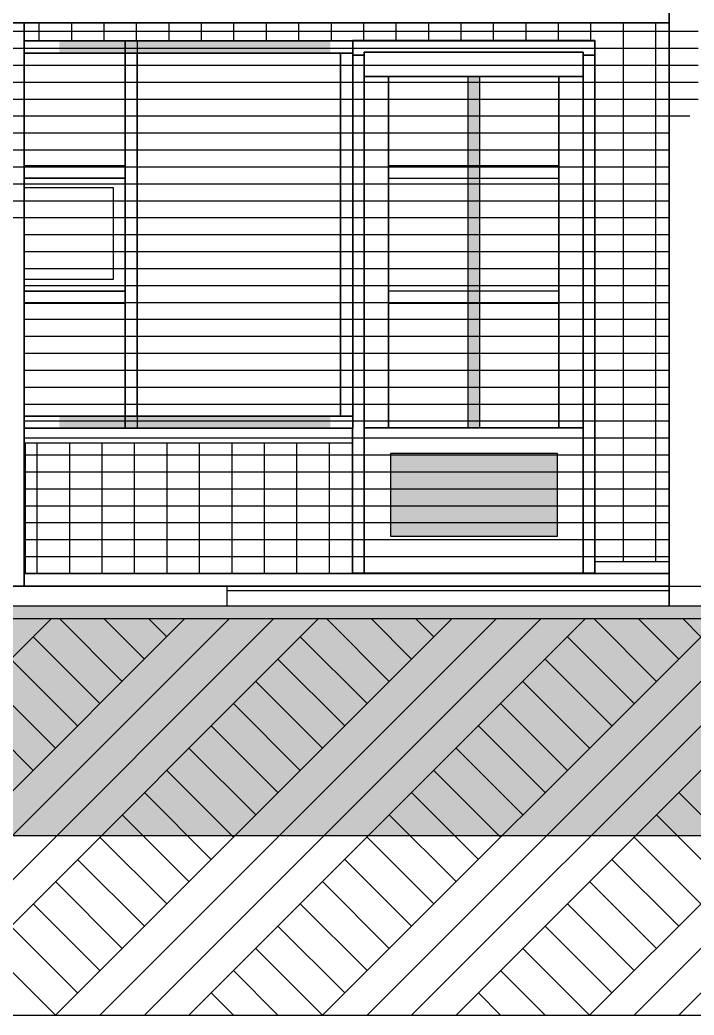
# Model space of a CAD drawing. Header units: millimetres. Extents: x -242231 to 419123, y -2399 to 525285.
# Drawn here: x -219516 to -216732, y 80180 to 84292 of the extents above; entities that cross this region are included whole.
import ezdxf

# ---------------------------------------------------------------- set-up
doc = ezdxf.new("R2010")
doc.units = ezdxf.units.MM
for name, color, linetype in [('2D lines', 7, 'Continuous'), ('Marker - Section', 7, 'Continuous'), ('Slabs', 7, 'Continuous'), ('Walls', 7, 'Continuous')]:
    doc.layers.add(name, color=color, linetype=linetype)

msp = doc.modelspace()

# ---------------------------------------------------------------- hatches: boundary and pattern name
at = {"layer": 'Marker - Section', "linetype": 'Continuous', "lineweight": 15}
for points in [[(-219353.508, 84205.099), (-219353.508, 84155.099), (-218233.605, 84155.099), (-218233.605, 84205.099)], [(-217666.422, 82606.812), (-217616.488, 82606.812), (-217616.488, 84058.772), (-217666.422, 84058.772)], [(-219353.508, 82655.099), (-219353.508, 82605.099), (-218233.605, 82605.099), (-218233.605, 82655.099)]]:
    msp.add_hatch(color=253, dxfattribs=at).paths.add_polyline_path(points, flags=0)
at = {"layer": 'Marker - Section', "linetype": 'Continuous', "lineweight": 13}
msp.add_hatch(color=254, dxfattribs=at).paths.add_polyline_path([(-217983.794, 82501.498), (-217297.155, 82501.498), (-217297.155, 82158.179), (-217983.794, 82158.179)], flags=0)
at = {"layer": 'Slabs', "linetype": 'Continuous', "lineweight": 0}
msp.add_hatch(color=255, dxfattribs=at).paths.add_polyline_path([(-224769.473, 80921.899), (-208934.275, 80921.899), (-208934.275, 81871.899), (-224769.473, 81871.899)], flags=0)

# ---------------------------------------------------------------- linework, layer by layer
for p, q in [((-216834.657, 84500.381), (-216834.657, 81871.899)), ((-216834.657, 84279.372), (-216834.657, 84500.381)), ((-222528.825, 84279.372), (-216834.657, 84279.372)), ((-219497.696, 84279.372), (-219607.696, 84279.372)), ((-216834.657, 84279.372), (-219497.696, 84279.372)), ((-219497.696, 84279.372), (-219497.696, 84205.099)), ((-219497.696, 81951.95), (-219497.696, 84279.372)), ((-216834.657, 82005.099), (-216834.657, 84279.372)), ((-219497.696, 84205.099), (-218141.931, 84205.099)), ((-219081.588, 84205.099), (-219497.696, 84205.099)), ((-219497.696, 84205.099), (-219497.696, 84155.099)), ((-218141.589, 84205.099), (-219081.588, 84205.099)), ((-219081.588, 84205.099), (-219081.588, 84155.099)), ((-219081.588, 84155.099), (-219081.588, 84205.099)), ((-218141.931, 84205.099), (-218141.931, 84206.772)), ((-218141.931, 84206.772), (-218141.887, 84206.772)), ((-217141.931, 84206.772), (-218141.931, 84206.772)), ((-218141.931, 84206.772), (-218141.931, 84205.099)), ((-218141.931, 84205.099), (-218141.589, 84205.099)), ((-218141.887, 84206.772), (-217141.931, 84206.772)), ((-218141.589, 84205.099), (-218141.589, 84155.099)), ((-218141.589, 84155.099), (-218141.589, 84205.099)), ((-217141.931, 84206.772), (-217141.887, 84206.772)), ((-217141.887, 84206.772), (-217141.931, 84206.772)), ((-217141.931, 84206.772), (-217141.931, 84146.772)), ((-217141.931, 84146.772), (-217141.931, 84206.772)), ((-217141.887, 84206.772), (-217141.887, 82006.772)), ((-217141.887, 82006.772), (-217141.887, 84206.772)), ((-219081.677, 84155.099), (-219497.696, 84155.099)), ((-219497.696, 84155.099), (-219497.696, 83688.433)), ((-219497.696, 84155.099), (-219081.588, 84155.099)), ((-219081.677, 83688.433), (-219081.677, 84155.099)), ((-219081.588, 84155.099), (-219081.677, 84155.099)), ((-219081.677, 84155.099), (-219081.677, 82655.099)), ((-219081.588, 84155.099), (-219031.588, 84155.099)), ((-219081.588, 82655.099), (-219081.588, 84155.099)), ((-219031.588, 84155.099), (-219081.588, 84155.099)), ((-219081.588, 84155.099), (-219081.588, 82655.099)), ((-218191.625, 84155.099), (-219031.588, 84155.099)), ((-219031.588, 84155.099), (-219031.588, 82655.099)), ((-219031.588, 84155.099), (-218191.589, 84155.099)), ((-219031.588, 82655.099), (-219031.588, 84155.099)), ((-218191.589, 84155.099), (-218191.625, 84155.099)), ((-218191.625, 84155.099), (-218191.625, 82655.099)), ((-218191.625, 82655.099), (-218191.625, 84155.099)), ((-218191.589, 82655.099), (-218191.589, 84155.099)), ((-218141.589, 84155.099), (-218191.589, 84155.099)), ((-218191.589, 84155.099), (-218191.589, 82655.099)), ((-218191.589, 84155.099), (-218141.589, 84155.099)), ((-218141.589, 84155.099), (-218141.589, 84146.772)), ((-218141.589, 82655.099), (-218141.589, 84155.099)), ((-218141.589, 84146.772), (-218093.931, 84146.772)), ((-218093.931, 84146.772), (-218141.589, 84146.772)), ((-218141.589, 84146.772), (-218141.589, 82655.099)), ((-218093.931, 84146.772), (-218093.931, 84158.772)), ((-218093.931, 84158.772), (-217189.931, 84158.772)), ((-218093.931, 84158.772), (-218093.931, 84058.772)), ((-217189.931, 84158.772), (-218093.931, 84158.772)), ((-218093.931, 82006.772), (-218093.931, 84146.772)), ((-217189.931, 84158.772), (-217189.931, 84146.772)), ((-217189.931, 84058.772), (-217189.931, 84158.772)), ((-217189.931, 84146.772), (-217141.931, 84146.772)), ((-217189.931, 84146.772), (-217189.931, 82006.772)), ((-217141.931, 84146.772), (-217189.931, 84146.772)), ((-217141.931, 84146.772), (-217141.931, 82006.772)), ((-217141.931, 82006.772), (-217141.931, 84146.772)), ((-218093.931, 84058.772), (-217993.931, 84058.772)), ((-217993.931, 84058.772), (-218093.931, 84058.772)), ((-218093.931, 84058.772), (-218093.931, 82606.772)), ((-217289.943, 84058.772), (-217993.931, 84058.772)), ((-217993.931, 84058.772), (-217993.931, 82606.772)), ((-217993.931, 84058.772), (-217289.931, 84058.772)), ((-217993.931, 82606.772), (-217993.931, 84058.772)), ((-217289.931, 84058.772), (-217289.943, 84058.772)), ((-217289.943, 84058.772), (-217289.943, 82606.772)), ((-217289.943, 82606.772), (-217289.943, 84058.772)), ((-217289.931, 82606.772), (-217289.931, 84058.772)), ((-217289.931, 84058.772), (-217189.931, 84058.772)), ((-217189.931, 84058.772), (-217289.931, 84058.772)), ((-217289.931, 84058.772), (-217289.931, 82606.772)), ((-217189.931, 82606.772), (-217189.931, 84058.772)), ((-219497.696, 83688.433), (-219081.677, 83688.433)), ((-219081.677, 83688.433), (-219497.696, 83688.433)), ((-219497.696, 83688.433), (-219497.696, 83638.433)), ((-219081.677, 83638.433), (-219081.677, 83688.433)), ((-219081.677, 83638.433), (-219497.696, 83638.433)), ((-219497.696, 83638.433), (-219497.696, 83171.766)), ((-219497.696, 83638.433), (-219081.677, 83638.433)), ((-219081.677, 83171.766), (-219081.677, 83638.433)), ((-219497.696, 83171.766), (-219081.677, 83171.766)), ((-219081.677, 83171.766), (-219497.696, 83171.766)), ((-219497.696, 83171.766), (-219497.696, 83121.766)), ((-219081.677, 83121.766), (-219081.677, 83171.766)), ((-219081.677, 83121.766), (-219497.696, 83121.766)), ((-219497.696, 83121.766), (-219497.696, 82655.099)), ((-219497.696, 83121.766), (-219081.677, 83121.766)), ((-219081.677, 82655.099), (-219081.677, 83121.766)), ((-219497.696, 82655.099), (-219081.677, 82655.099)), ((-219497.696, 82655.099), (-219497.696, 82605.099)), ((-219081.588, 82655.099), (-219497.696, 82655.099)), ((-219081.677, 82655.099), (-219081.588, 82655.099)), ((-219031.588, 82655.099), (-219081.588, 82655.099)), ((-219081.588, 82655.099), (-219081.588, 82605.099)), ((-219081.588, 82605.099), (-219081.588, 82655.099)), ((-219081.588, 82655.099), (-219031.588, 82655.099)), ((-219031.588, 82655.099), (-218191.625, 82655.099)), ((-218191.589, 82655.099), (-219031.588, 82655.099)), ((-218191.625, 82655.099), (-218191.589, 82655.099)), ((-218191.589, 82655.099), (-218141.589, 82655.099)), ((-218141.589, 82655.099), (-218191.589, 82655.099)), ((-218141.589, 82655.099), (-218141.589, 82605.099)), ((-218141.589, 82605.099), (-218141.589, 82655.099)), ((-218141.931, 82605.099), (-219497.696, 82605.099)), ((-219497.696, 82605.099), (-219497.696, 82005.099)), ((-219497.696, 82605.099), (-219081.588, 82605.099)), ((-219081.588, 82605.099), (-218141.589, 82605.099)), ((-218141.931, 82006.772), (-218141.931, 82605.099)), ((-218141.589, 82605.099), (-218141.931, 82605.099)), ((-218141.931, 82605.099), (-218141.931, 82006.772)), ((-217993.931, 82606.772), (-218093.931, 82606.772)), ((-218093.931, 82606.772), (-218093.931, 82006.772)), ((-218093.931, 82606.772), (-217993.931, 82606.772)), ((-217993.931, 82606.772), (-217289.943, 82606.772)), ((-217289.931, 82606.772), (-217993.931, 82606.772)), ((-217289.943, 82606.772), (-217289.931, 82606.772)), ((-217189.931, 82606.772), (-217289.931, 82606.772)), ((-217289.931, 82606.772), (-217189.931, 82606.772)), ((-217189.931, 82006.772), (-217189.931, 82606.772)), ((-219497.696, 82005.099), (-216834.657, 82005.099)), ((-216834.657, 82005.099), (-219497.696, 82005.099)), ((-219497.696, 82005.099), (-219497.696, 81951.95)), ((-218141.887, 82006.772), (-218141.931, 82006.772)), ((-218141.931, 82006.772), (-218093.931, 82006.772)), ((-218093.931, 82006.772), (-218141.887, 82006.772)), ((-217141.887, 82006.772), (-218093.931, 82006.772)), ((-218093.931, 82006.772), (-217189.931, 82006.772)), ((-217189.931, 82006.772), (-217141.931, 82006.772)), ((-217141.931, 82006.772), (-217141.887, 82006.772)), ((-216834.657, 81951.95), (-216834.657, 82005.099)), ((-216834.657, 81951.95), (-219674.613, 81951.95)), ((-219607.696, 81951.95), (-219497.696, 81951.95)), ((-219497.696, 81951.95), (-218660.387, 81951.95)), ((-218660.387, 81951.95), (-216834.657, 81951.95)), ((-216834.657, 81871.899), (-216834.657, 81951.95)), ((-219674.613, 81871.899), (-216834.657, 81871.899)), ((-216834.657, 81871.899), (-216714.657, 81871.899))]:
    msp.add_line(p, q)
at = {"color": 1, "linetype": 'Continuous', "lineweight": 0}
for p in [(-219094.087, 84205.099), (-219094.087, 84155.099)]:
    msp.add_point(p, dxfattribs=at)
at = {"layer": '2D lines', "linetype": 'Continuous'}
for p, q in [((-219497.696, 84205.099), (-218141.545, 84205.099)), ((-219446.358, 82655.099), (-218191.589, 82655.099))]:
    msp.add_line(p, q, dxfattribs=at)
at = {"layer": 'Marker - Section', "linetype": 'Continuous'}
for p, q in [((-216834.657, 84280.515), (-219498.739, 84280.515)), ((-219498.739, 84280.515), (-219498.739, 84205.046)), ((-216834.657, 82054.922), (-216834.657, 84280.515)), ((-219498.739, 84205.046), (-217141.887, 84205.046)), ((-217141.887, 84205.046), (-217141.887, 82625.099)), ((-217616.488, 84058.772), (-217666.422, 84058.772)), ((-217666.422, 84058.772), (-217666.422, 82606.812)), ((-217616.488, 82606.812), (-217616.488, 84058.772)), ((-217993.936, 83688.433), (-217993.936, 83638.499)), ((-217289.931, 83688.433), (-217993.936, 83688.433)), ((-217289.931, 83638.499), (-217289.931, 83688.433)), ((-217993.936, 83638.499), (-217289.931, 83638.499)), ((-219497.696, 83599.246), (-219130.646, 83599.246)), ((-219497.696, 83219.176), (-219497.696, 83599.246)), ((-219130.646, 83599.246), (-219130.646, 83219.176)), ((-219130.646, 83219.176), (-219497.696, 83219.176)), ((-217993.931, 83171.7), (-217993.931, 83121.766)), ((-217289.931, 83171.7), (-217993.931, 83171.7)), ((-217289.931, 83121.766), (-217289.931, 83171.7)), ((-217993.931, 83121.766), (-217289.931, 83121.766)), ((-217666.422, 82606.812), (-217616.488, 82606.812)), ((-217141.887, 82625.099), (-217141.887, 82054.922)), ((-218141.887, 82543.562), (-219493.516, 82543.562)), ((-219493.516, 82543.562), (-219493.516, 82005.099)), ((-218141.887, 82189.179), (-218141.887, 82543.562)), ((-217983.794, 82501.498), (-217297.155, 82501.498)), ((-217983.794, 82158.179), (-217983.794, 82501.498)), ((-217297.155, 82501.498), (-217297.155, 82158.179)), ((-218141.887, 82005.099), (-218141.887, 82189.179)), ((-217297.155, 82158.179), (-217983.794, 82158.179)), ((-217141.887, 82054.922), (-216834.657, 82054.922)), ((-219493.516, 82005.099), (-218141.887, 82005.099)), ((-209275.803, 81817.105), (-233508.406, 81817.105)), ((-233508.406, 80180.428), (-200818.017, 80180.428))]:
    msp.add_line(p, q, dxfattribs=at)
at = {"layer": 'Marker - Section', "color": 251, "linetype": 'Continuous', "lineweight": 25}
for p, q in [((-219437.224, 84280.515), (-219437.224, 84205.046)), ((-219303.224, 84280.515), (-219303.224, 84205.046)), ((-219169.224, 84280.515), (-219169.224, 84205.046)), ((-219035.224, 84280.515), (-219035.224, 84205.046)), ((-218901.224, 84280.515), (-218901.224, 84205.046)), ((-218767.224, 84280.515), (-218767.224, 84205.046)), ((-218633.224, 84280.515), (-218633.224, 84205.046)), ((-218499.224, 84280.515), (-218499.224, 84205.046)), ((-218365.224, 84280.515), (-218365.224, 84205.046)), ((-218231.224, 84280.515), (-218231.224, 84205.046)), ((-218097.224, 84280.515), (-218097.224, 84205.046)), ((-217963.224, 84280.515), (-217963.224, 84205.046)), ((-217829.224, 84280.515), (-217829.224, 84205.046)), ((-217695.224, 84280.515), (-217695.224, 84205.046)), ((-217561.224, 84280.515), (-217561.224, 84205.046)), ((-217427.224, 84280.515), (-217427.224, 84205.046)), ((-217293.224, 84280.515), (-217293.224, 84205.046)), ((-217159.224, 84280.515), (-217159.224, 84205.046)), ((-217025.224, 84280.515), (-217025.224, 82054.922)), ((-216891.224, 84280.515), (-216891.224, 82054.922)), ((-219445.415, 82543.562), (-219445.415, 82005.099)), ((-219311.415, 82543.562), (-219311.415, 82005.099)), ((-219177.415, 82543.562), (-219177.415, 82005.099)), ((-219043.415, 82543.562), (-219043.415, 82005.099)), ((-218909.415, 82543.562), (-218909.415, 82005.099)), ((-218775.415, 82543.562), (-218775.415, 82005.099)), ((-218641.415, 82543.562), (-218641.415, 82005.099)), ((-218507.415, 82543.562), (-218507.415, 82005.099)), ((-218373.415, 82543.562), (-218373.415, 82005.099)), ((-218239.415, 82543.562), (-218239.415, 82005.099))]:
    msp.add_line(p, q, dxfattribs=at)
at = {"layer": 'Marker - Section', "color": 1, "linetype": 'Continuous', "lineweight": 0}
for p, q in [((-221024.058, 80180.428), (-219387.381, 81817.105)), ((-220472.515, 80180.428), (-218835.838, 81817.105)), ((-220288.667, 80180.428), (-218651.99, 81817.105)), ((-220104.82, 80180.428), (-218468.142, 81817.105)), ((-219920.972, 80180.428), (-218284.295, 81817.105)), ((-219369.429, 80180.428), (-217732.751, 81817.105)), ((-219093.657, 81559.286), (-219351.476, 81817.105)), ((-219185.581, 80180.428), (-217548.904, 81817.105)), ((-219001.733, 81651.21), (-219167.628, 81817.105)), ((-219001.733, 80180.428), (-217365.056, 81817.105)), ((-218909.809, 81743.134), (-218983.781, 81817.105)), ((-218817.885, 80180.428), (-217181.208, 81817.105)), ((-218266.342, 80180.428), (-216629.665, 81817.105)), ((-217990.57, 81559.286), (-218248.39, 81817.105)), ((-218082.494, 80180.428), (-216445.817, 81817.105)), ((-217898.647, 81651.21), (-218064.542, 81817.105)), ((-217898.647, 80180.428), (-216261.969, 81817.105)), ((-217806.723, 81743.134), (-217880.694, 81817.105)), ((-217714.799, 80180.428), (-216078.122, 81817.105)), ((-217163.256, 80180.428), (-215526.578, 81817.105)), ((-216887.484, 81559.286), (-217145.303, 81817.105)), ((-216979.408, 80180.428), (-215342.731, 81817.105)), ((-216795.56, 81651.21), (-216961.455, 81817.105)), ((-216795.56, 80180.428), (-215158.883, 81817.105)), ((-216703.636, 81743.134), (-216777.607, 81817.105)), ((-219185.581, 81467.362), (-219461.352, 81743.134)), ((-218082.494, 81467.362), (-218358.266, 81743.134)), ((-216979.408, 81467.362), (-217255.179, 81743.134)), ((-219277.505, 81375.438), (-219553.276, 81651.21)), ((-218174.418, 81375.438), (-218450.19, 81651.21)), ((-217071.332, 81375.438), (-217347.103, 81651.21)), ((-219369.429, 81283.514), (-219645.2, 81559.286)), ((-218266.342, 81283.514), (-218542.114, 81559.286)), ((-217163.256, 81283.514), (-217439.027, 81559.286)), ((-219461.352, 81191.59), (-219737.124, 81467.362)), ((-218358.266, 81191.59), (-218634.038, 81467.362)), ((-217255.179, 81191.59), (-217530.951, 81467.362)), ((-218450.19, 81099.666), (-218725.961, 81375.438)), ((-217347.103, 81099.666), (-217622.875, 81375.438)), ((-218542.114, 81007.743), (-218817.885, 81283.514)), ((-217439.027, 81007.743), (-217714.799, 81283.514)), ((-218634.038, 80915.819), (-218909.809, 81191.59)), ((-217530.951, 80915.819), (-217806.723, 81191.59)), ((-218725.961, 80823.895), (-219001.733, 81099.666)), ((-217622.875, 80823.895), (-217898.647, 81099.666)), ((-216519.788, 80823.895), (-216795.56, 81099.666)), ((-218817.885, 80731.971), (-219093.657, 81007.743)), ((-217714.799, 80731.971), (-217990.57, 81007.743)), ((-216611.712, 80731.971), (-216887.484, 81007.743)), ((-218909.809, 80640.047), (-219185.581, 80915.819)), ((-217806.723, 80640.047), (-218082.494, 80915.819)), ((-216703.636, 80640.047), (-216979.408, 80915.819)), ((-219001.733, 80548.123), (-219277.505, 80823.895)), ((-217898.647, 80548.123), (-218174.418, 80823.895)), ((-216795.56, 80548.123), (-217071.332, 80823.895)), ((-219093.657, 80456.199), (-219369.429, 80731.971)), ((-217990.57, 80456.199), (-218266.342, 80731.971)), ((-216887.484, 80456.199), (-217163.256, 80731.971)), ((-219185.581, 80364.275), (-219461.352, 80640.047)), ((-218082.494, 80364.275), (-218358.266, 80640.047)), ((-216979.408, 80364.275), (-217255.179, 80640.047)), ((-219277.505, 80272.352), (-219553.276, 80548.123)), ((-218174.418, 80272.352), (-218450.19, 80548.123)), ((-217071.332, 80272.352), (-217347.103, 80548.123)), ((-219369.429, 80180.428), (-219645.2, 80456.199)), ((-218266.342, 80180.428), (-218542.114, 80456.199)), ((-217163.256, 80180.428), (-217439.027, 80456.199)), ((-218450.19, 80180.428), (-218634.038, 80364.275)), ((-217347.103, 80180.428), (-217530.951, 80364.275)), ((-218634.038, 80180.428), (-218725.961, 80272.352)), ((-217530.951, 80180.428), (-217622.875, 80272.352)), ((-218817.885, 80180.428), (-218817.885, 80180.428)), ((-217714.799, 80180.428), (-217714.799, 80180.428))]:
    msp.add_line(p, q, dxfattribs=at)
at = {"layer": 'Slabs', "linetype": 'Continuous'}
for p, q in [((-219674.613, 81951.95), (-214433.524, 81951.95)), ((-218660.387, 81871.899), (-218660.387, 81951.95)), ((-224769.473, 81871.899), (-208934.275, 81871.899)), ((-224769.473, 80921.899), (-208934.275, 80921.899))]:
    msp.add_line(p, q, dxfattribs=at)
at = {"layer": 'Slabs', "color": 251, "linetype": 'Continuous', "lineweight": 25}
msp.add_line((-218660.387, 81935.099), (-216834.657, 81935.099), dxfattribs=at)
at = {"layer": 'Walls', "linetype": 'Continuous'}
for p, q in [((-216834.657, 81871.899), (-216834.657, 84500.381)), ((-216834.657, 84279.372), (-222528.825, 84279.372)), ((-219497.696, 81951.95), (-219497.696, 84279.372)), ((-216834.657, 81951.95), (-216834.657, 84258.849)), ((-219497.696, 84205.099), (-218141.887, 84205.099)), ((-219081.588, 84155.099), (-219081.588, 84205.099)), ((-219031.588, 84205.099), (-219031.588, 84155.099)), ((-218141.931, 84205.099), (-218141.931, 84146.772)), ((-218141.887, 84205.099), (-218141.887, 84206.772)), ((-218141.887, 84206.772), (-217141.887, 84206.772)), ((-218141.887, 84205.099), (-218141.589, 84205.099)), ((-218141.589, 84205.099), (-218141.589, 84155.099)), ((-217141.931, 84146.772), (-217141.931, 84206.772)), ((-217141.887, 84206.772), (-217141.887, 82006.772)), ((-219081.588, 84155.099), (-219497.696, 84155.099)), ((-219081.625, 84155.099), (-219081.625, 83688.433)), ((-219081.588, 82655.099), (-219081.588, 84155.099)), ((-218191.589, 84155.099), (-219031.588, 84155.099)), ((-219031.588, 84155.099), (-219031.588, 82655.099)), ((-218191.625, 84155.099), (-218191.625, 82655.099)), ((-218191.589, 82655.099), (-218191.589, 84155.099)), ((-218141.931, 84146.772), (-218141.931, 82605.099)), ((-218141.589, 84155.099), (-218141.589, 82655.099)), ((-218093.931, 84158.772), (-218093.931, 84058.772)), ((-217189.931, 84158.772), (-218093.931, 84158.772)), ((-217189.931, 84058.772), (-217189.931, 84158.772)), ((-217141.931, 82006.772), (-217141.931, 84146.772)), ((-218093.931, 84058.772), (-218093.931, 82606.772)), ((-217993.931, 82606.772), (-217993.931, 84058.772)), ((-217993.931, 84058.772), (-217289.931, 84058.772)), ((-217289.943, 82606.772), (-217289.943, 84058.772)), ((-217289.931, 84058.772), (-217289.931, 82606.772)), ((-217189.931, 82606.772), (-217189.931, 84058.772)), ((-219497.696, 83688.433), (-219081.614, 83688.433)), ((-219081.614, 83688.433), (-219081.614, 83638.433)), ((-219081.614, 83638.433), (-219497.696, 83638.433)), ((-219081.625, 83638.434), (-219081.625, 83171.766)), ((-219497.696, 83171.766), (-219081.614, 83171.766)), ((-219081.614, 83171.766), (-219081.614, 83121.766)), ((-219081.614, 83121.766), (-219497.696, 83121.766)), ((-219081.625, 83121.767), (-219081.625, 82655.099)), ((-219497.696, 82655.099), (-219081.588, 82655.099)), ((-219081.588, 82605.099), (-219081.588, 82655.099)), ((-219031.588, 82655.099), (-218191.589, 82655.099)), ((-219031.588, 82655.099), (-219031.588, 82605.099)), ((-218141.589, 82655.099), (-218141.589, 82605.099)), ((-218141.887, 82605.099), (-219497.696, 82605.099)), ((-218141.887, 82605.099), (-218141.887, 82006.772)), ((-218141.589, 82605.099), (-218141.887, 82605.099)), ((-218093.931, 82606.772), (-218093.931, 82006.772)), ((-217289.931, 82606.772), (-217993.931, 82606.772)), ((-217189.931, 82006.772), (-217189.931, 82606.772)), ((-219497.696, 82005.099), (-216834.657, 82005.099)), ((-217141.887, 82006.772), (-218141.887, 82006.772))]:
    msp.add_line(p, q, dxfattribs=at)
at = {"layer": 'Walls', "color": 251, "linetype": 'Continuous', "lineweight": 25}
for p, q in [((-219607.696, 84245.099), (-219497.696, 84245.099)), ((-219497.696, 84245.099), (-216834.657, 84245.099)), ((-216834.657, 84245.099), (-216714.657, 84245.099)), ((-219607.696, 84175.099), (-219497.696, 84175.099)), ((-219497.696, 84175.099), (-219081.588, 84175.099)), ((-219081.588, 84175.099), (-218141.589, 84175.099)), ((-218141.589, 84175.099), (-217141.931, 84175.099)), ((-217141.931, 84175.099), (-217141.887, 84175.099)), ((-217141.887, 84175.099), (-216834.657, 84175.099)), ((-216834.657, 84175.099), (-216714.657, 84175.099)), ((-219607.696, 84105.099), (-219497.696, 84105.099)), ((-219497.696, 84105.099), (-219081.677, 84105.099)), ((-219081.677, 84105.099), (-219081.588, 84105.099)), ((-219081.588, 84105.099), (-219031.588, 84105.099)), ((-219031.588, 84105.099), (-218191.625, 84105.099)), ((-218191.625, 84105.099), (-218191.589, 84105.099)), ((-218191.589, 84105.099), (-218141.589, 84105.099)), ((-218141.589, 84105.099), (-218093.931, 84105.099)), ((-218093.931, 84105.099), (-217189.931, 84105.099)), ((-217189.931, 84105.099), (-217141.931, 84105.099)), ((-217141.931, 84105.099), (-217141.887, 84105.099)), ((-217141.887, 84105.099), (-216834.657, 84105.099)), ((-216834.657, 84105.099), (-216714.657, 84105.099)), ((-219607.696, 84035.099), (-219497.696, 84035.099)), ((-219497.696, 84035.099), (-219081.677, 84035.099)), ((-219081.677, 84035.099), (-219081.588, 84035.099)), ((-219081.588, 84035.099), (-219031.588, 84035.099)), ((-219031.588, 84035.099), (-218191.625, 84035.099)), ((-218191.625, 84035.099), (-218191.589, 84035.099)), ((-218191.589, 84035.099), (-218141.589, 84035.099)), ((-218141.589, 84035.099), (-218093.931, 84035.099)), ((-218093.931, 84035.099), (-217993.931, 84035.099)), ((-217993.931, 84035.099), (-217289.943, 84035.099)), ((-217289.943, 84035.099), (-217289.931, 84035.099)), ((-217289.931, 84035.099), (-217189.931, 84035.099)), ((-217189.931, 84035.099), (-217141.931, 84035.099)), ((-217141.931, 84035.099), (-217141.887, 84035.099)), ((-217141.887, 84035.099), (-216834.657, 84035.099)), ((-216834.657, 84035.099), (-216714.657, 84035.099)), ((-219607.696, 83965.099), (-219497.696, 83965.099)), ((-219497.696, 83965.099), (-219081.677, 83965.099)), ((-219081.677, 83965.099), (-219081.588, 83965.099)), ((-219081.588, 83965.099), (-219031.588, 83965.099)), ((-219031.588, 83965.099), (-218191.625, 83965.099)), ((-218191.625, 83965.099), (-218191.589, 83965.099)), ((-218191.589, 83965.099), (-218141.589, 83965.099)), ((-218141.589, 83965.099), (-218093.931, 83965.099)), ((-218093.931, 83965.099), (-217993.931, 83965.099)), ((-217993.931, 83965.099), (-217289.943, 83965.099)), ((-217289.943, 83965.099), (-217289.931, 83965.099)), ((-217289.931, 83965.099), (-217189.931, 83965.099)), ((-217189.931, 83965.099), (-217141.931, 83965.099)), ((-217141.931, 83965.099), (-217141.887, 83965.099)), ((-217141.887, 83965.099), (-216834.657, 83965.099)), ((-216834.657, 83965.099), (-216714.657, 83965.099)), ((-219607.696, 83895.099), (-219497.696, 83895.099)), ((-219497.696, 83895.099), (-219081.677, 83895.099)), ((-219081.677, 83895.099), (-219081.588, 83895.099)), ((-219081.588, 83895.099), (-219031.588, 83895.099)), ((-219031.588, 83895.099), (-218191.625, 83895.099)), ((-218191.625, 83895.099), (-218191.589, 83895.099)), ((-218191.589, 83895.099), (-218141.589, 83895.099)), ((-218141.589, 83895.099), (-218093.931, 83895.099)), ((-218093.931, 83895.099), (-217993.931, 83895.099)), ((-217993.931, 83895.099), (-217289.943, 83895.099)), ((-217289.943, 83895.099), (-217289.931, 83895.099)), ((-217289.931, 83895.099), (-217189.931, 83895.099)), ((-217189.931, 83895.099), (-217141.931, 83895.099)), ((-217141.931, 83895.099), (-217141.887, 83895.099)), ((-217141.887, 83895.099), (-216834.657, 83895.099)), ((-216834.657, 83895.099), (-216749.412, 83895.099)), ((-219607.696, 83825.099), (-219497.696, 83825.099)), ((-219497.696, 83825.099), (-219081.677, 83825.099)), ((-219081.677, 83825.099), (-219081.588, 83825.099)), ((-219081.588, 83825.099), (-219031.588, 83825.099)), ((-219031.588, 83825.099), (-218191.625, 83825.099)), ((-218191.625, 83825.099), (-218191.589, 83825.099)), ((-218191.589, 83825.099), (-218141.589, 83825.099)), ((-218141.589, 83825.099), (-218093.931, 83825.099)), ((-218093.931, 83825.099), (-217993.931, 83825.099)), ((-217993.931, 83825.099), (-217289.943, 83825.099)), ((-217289.943, 83825.099), (-217289.931, 83825.099)), ((-217289.931, 83825.099), (-217189.931, 83825.099)), ((-217189.931, 83825.099), (-217141.931, 83825.099)), ((-217141.931, 83825.099), (-217141.887, 83825.099)), ((-217141.887, 83825.099), (-216834.657, 83825.099)), ((-219607.696, 83755.099), (-219497.696, 83755.099)), ((-219497.696, 83755.099), (-219081.677, 83755.099)), ((-219081.677, 83755.099), (-219081.588, 83755.099)), ((-219081.588, 83755.099), (-219031.588, 83755.099)), ((-219031.588, 83755.099), (-218191.625, 83755.099)), ((-218191.625, 83755.099), (-218191.589, 83755.099)), ((-218191.589, 83755.099), (-218141.589, 83755.099)), ((-218141.589, 83755.099), (-218093.931, 83755.099)), ((-218093.931, 83755.099), (-217993.931, 83755.099)), ((-217993.931, 83755.099), (-217289.943, 83755.099)), ((-217289.943, 83755.099), (-217289.931, 83755.099)), ((-217289.931, 83755.099), (-217189.931, 83755.099)), ((-217189.931, 83755.099), (-217141.931, 83755.099)), ((-217141.931, 83755.099), (-217141.887, 83755.099)), ((-217141.887, 83755.099), (-216834.657, 83755.099)), ((-219607.696, 83685.099), (-219497.696, 83685.099)), ((-219497.696, 83685.099), (-219081.677, 83685.099)), ((-219081.677, 83685.099), (-219081.588, 83685.099)), ((-219081.588, 83685.099), (-219031.588, 83685.099)), ((-219031.588, 83685.099), (-218191.625, 83685.099)), ((-218191.625, 83685.099), (-218191.589, 83685.099)), ((-218191.589, 83685.099), (-218141.589, 83685.099)), ((-218141.589, 83685.099), (-218093.931, 83685.099)), ((-218093.931, 83685.099), (-217993.931, 83685.099)), ((-217993.931, 83685.099), (-217289.943, 83685.099)), ((-217289.943, 83685.099), (-217289.931, 83685.099)), ((-217289.931, 83685.099), (-217189.931, 83685.099)), ((-217189.931, 83685.099), (-217141.931, 83685.099)), ((-217141.931, 83685.099), (-217141.887, 83685.099)), ((-217141.887, 83685.099), (-216834.657, 83685.099)), ((-219607.696, 83615.099), (-219497.696, 83615.099)), ((-219497.696, 83615.099), (-219081.677, 83615.099)), ((-219081.677, 83615.099), (-219081.588, 83615.099)), ((-219081.588, 83615.099), (-219031.588, 83615.099)), ((-219031.588, 83615.099), (-218191.625, 83615.099)), ((-218191.625, 83615.099), (-218191.589, 83615.099)), ((-218191.589, 83615.099), (-218141.589, 83615.099)), ((-218141.589, 83615.099), (-218093.931, 83615.099)), ((-218093.931, 83615.099), (-217993.931, 83615.099)), ((-217993.931, 83615.099), (-217289.943, 83615.099)), ((-217289.943, 83615.099), (-217289.931, 83615.099)), ((-217289.931, 83615.099), (-217189.931, 83615.099)), ((-217189.931, 83615.099), (-217141.931, 83615.099)), ((-217141.931, 83615.099), (-217141.887, 83615.099)), ((-217141.887, 83615.099), (-216834.657, 83615.099)), ((-219607.696, 83545.099), (-219497.696, 83545.099)), ((-219497.696, 83545.099), (-219081.677, 83545.099)), ((-219081.677, 83545.099), (-219081.588, 83545.099)), ((-219081.588, 83545.099), (-219031.588, 83545.099)), ((-219031.588, 83545.099), (-218191.625, 83545.099)), ((-218191.625, 83545.099), (-218191.589, 83545.099)), ((-218191.589, 83545.099), (-218141.589, 83545.099)), ((-218141.589, 83545.099), (-218093.931, 83545.099)), ((-218093.931, 83545.099), (-217993.931, 83545.099)), ((-217993.931, 83545.099), (-217289.943, 83545.099)), ((-217289.943, 83545.099), (-217289.931, 83545.099)), ((-217289.931, 83545.099), (-217189.931, 83545.099)), ((-217189.931, 83545.099), (-217141.931, 83545.099)), ((-217141.931, 83545.099), (-217141.887, 83545.099)), ((-217141.887, 83545.099), (-216834.657, 83545.099)), ((-219607.696, 83475.099), (-219497.696, 83475.099)), ((-219497.696, 83475.099), (-219081.677, 83475.099)), ((-219081.677, 83475.099), (-219081.588, 83475.099)), ((-219081.588, 83475.099), (-219031.588, 83475.099)), ((-219031.588, 83475.099), (-218191.625, 83475.099)), ((-218191.625, 83475.099), (-218191.589, 83475.099)), ((-218191.589, 83475.099), (-218141.589, 83475.099)), ((-218141.589, 83475.099), (-218093.931, 83475.099)), ((-218093.931, 83475.099), (-217993.931, 83475.099)), ((-217993.931, 83475.099), (-217289.943, 83475.099)), ((-217289.943, 83475.099), (-217289.931, 83475.099)), ((-217289.931, 83475.099), (-217189.931, 83475.099)), ((-217189.931, 83475.099), (-217141.931, 83475.099)), ((-217141.931, 83475.099), (-217141.887, 83475.099)), ((-217141.887, 83475.099), (-216834.657, 83475.099)), ((-219497.696, 83405.099), (-219081.677, 83405.099)), ((-219081.677, 83405.099), (-219081.588, 83405.099)), ((-219081.588, 83405.099), (-219031.588, 83405.099)), ((-219031.588, 83405.099), (-218191.625, 83405.099)), ((-218191.625, 83405.099), (-218191.589, 83405.099)), ((-218191.589, 83405.099), (-218141.589, 83405.099)), ((-218141.589, 83405.099), (-218093.931, 83405.099)), ((-218093.931, 83405.099), (-217993.931, 83405.099)), ((-217993.931, 83405.099), (-217289.943, 83405.099)), ((-217289.943, 83405.099), (-217289.931, 83405.099)), ((-217289.931, 83405.099), (-217189.931, 83405.099)), ((-217189.931, 83405.099), (-217141.931, 83405.099)), ((-217141.931, 83405.099), (-217141.887, 83405.099)), ((-217141.887, 83405.099), (-216834.657, 83405.099)), ((-219497.696, 83335.099), (-219081.677, 83335.099)), ((-219081.677, 83335.099), (-219081.588, 83335.099)), ((-219081.588, 83335.099), (-219031.588, 83335.099)), ((-219031.588, 83335.099), (-218191.625, 83335.099)), ((-218191.625, 83335.099), (-218191.589, 83335.099)), ((-218191.589, 83335.099), (-218141.589, 83335.099)), ((-218141.589, 83335.099), (-218093.931, 83335.099)), ((-218093.931, 83335.099), (-217993.931, 83335.099)), ((-217993.931, 83335.099), (-217289.943, 83335.099)), ((-217289.943, 83335.099), (-217289.931, 83335.099)), ((-217289.931, 83335.099), (-217189.931, 83335.099)), ((-217189.931, 83335.099), (-217141.931, 83335.099)), ((-217141.931, 83335.099), (-217141.887, 83335.099)), ((-217141.887, 83335.099), (-216834.657, 83335.099)), ((-219497.696, 83265.099), (-219081.677, 83265.099)), ((-219081.677, 83265.099), (-219081.588, 83265.099)), ((-219081.588, 83265.099), (-219031.588, 83265.099)), ((-219031.588, 83265.099), (-218191.625, 83265.099)), ((-218191.625, 83265.099), (-218191.589, 83265.099)), ((-218191.589, 83265.099), (-218141.589, 83265.099)), ((-218141.589, 83265.099), (-218093.931, 83265.099)), ((-218093.931, 83265.099), (-217993.931, 83265.099)), ((-217993.931, 83265.099), (-217289.943, 83265.099)), ((-217289.943, 83265.099), (-217289.931, 83265.099)), ((-217289.931, 83265.099), (-217189.931, 83265.099)), ((-217189.931, 83265.099), (-217141.931, 83265.099)), ((-217141.931, 83265.099), (-217141.887, 83265.099)), ((-217141.887, 83265.099), (-216834.657, 83265.099)), ((-219497.696, 83195.099), (-219081.677, 83195.099)), ((-219081.677, 83195.099), (-219081.588, 83195.099)), ((-219081.588, 83195.099), (-219031.588, 83195.099)), ((-219031.588, 83195.099), (-218191.625, 83195.099)), ((-218191.625, 83195.099), (-218191.589, 83195.099)), ((-218191.589, 83195.099), (-218141.589, 83195.099)), ((-218141.589, 83195.099), (-218093.931, 83195.099)), ((-218093.931, 83195.099), (-217993.931, 83195.099)), ((-217993.931, 83195.099), (-217289.943, 83195.099)), ((-217289.943, 83195.099), (-217289.931, 83195.099)), ((-217289.931, 83195.099), (-217189.931, 83195.099)), ((-217189.931, 83195.099), (-217141.931, 83195.099)), ((-217141.931, 83195.099), (-217141.887, 83195.099)), ((-217141.887, 83195.099), (-216834.657, 83195.099)), ((-219497.696, 83125.099), (-219081.677, 83125.099)), ((-219081.677, 83125.099), (-219081.588, 83125.099)), ((-219081.588, 83125.099), (-219031.588, 83125.099)), ((-219031.588, 83125.099), (-218191.625, 83125.099)), ((-218191.625, 83125.099), (-218191.589, 83125.099)), ((-218191.589, 83125.099), (-218141.589, 83125.099)), ((-218141.589, 83125.099), (-218093.931, 83125.099)), ((-218093.931, 83125.099), (-217993.931, 83125.099)), ((-217993.931, 83125.099), (-217289.943, 83125.099)), ((-217289.943, 83125.099), (-217289.931, 83125.099)), ((-217289.931, 83125.099), (-217189.931, 83125.099)), ((-217189.931, 83125.099), (-217141.931, 83125.099)), ((-217141.931, 83125.099), (-217141.887, 83125.099)), ((-217141.887, 83125.099), (-216834.657, 83125.099)), ((-219497.696, 83055.099), (-219081.677, 83055.099)), ((-219081.677, 83055.099), (-219081.588, 83055.099)), ((-219081.588, 83055.099), (-219031.588, 83055.099)), ((-219031.588, 83055.099), (-218191.625, 83055.099)), ((-218191.625, 83055.099), (-218191.589, 83055.099)), ((-218191.589, 83055.099), (-218141.589, 83055.099)), ((-218141.589, 83055.099), (-218093.931, 83055.099)), ((-218093.931, 83055.099), (-217993.931, 83055.099)), ((-217993.931, 83055.099), (-217289.943, 83055.099)), ((-217289.943, 83055.099), (-217289.931, 83055.099)), ((-217289.931, 83055.099), (-217189.931, 83055.099)), ((-217189.931, 83055.099), (-217141.931, 83055.099)), ((-217141.931, 83055.099), (-217141.887, 83055.099)), ((-217141.887, 83055.099), (-216834.657, 83055.099)), ((-219497.696, 82985.099), (-219081.677, 82985.099)), ((-219081.677, 82985.099), (-219081.588, 82985.099)), ((-219081.588, 82985.099), (-219031.588, 82985.099)), ((-219031.588, 82985.099), (-218191.625, 82985.099)), ((-218191.625, 82985.099), (-218191.589, 82985.099)), ((-218191.589, 82985.099), (-218141.589, 82985.099)), ((-218141.589, 82985.099), (-218093.931, 82985.099)), ((-218093.931, 82985.099), (-217993.931, 82985.099)), ((-217993.931, 82985.099), (-217289.943, 82985.099)), ((-217289.943, 82985.099), (-217289.931, 82985.099)), ((-217289.931, 82985.099), (-217189.931, 82985.099)), ((-217189.931, 82985.099), (-217141.931, 82985.099)), ((-217141.931, 82985.099), (-217141.887, 82985.099)), ((-217141.887, 82985.099), (-216834.657, 82985.099)), ((-219497.696, 82915.099), (-219081.677, 82915.099)), ((-219081.677, 82915.099), (-219081.588, 82915.099)), ((-219081.588, 82915.099), (-219031.588, 82915.099)), ((-219031.588, 82915.099), (-218191.625, 82915.099)), ((-218191.625, 82915.099), (-218191.589, 82915.099)), ((-218191.589, 82915.099), (-218141.589, 82915.099)), ((-218141.589, 82915.099), (-218093.931, 82915.099)), ((-218093.931, 82915.099), (-217993.931, 82915.099)), ((-217993.931, 82915.099), (-217289.943, 82915.099)), ((-217289.943, 82915.099), (-217289.931, 82915.099)), ((-217289.931, 82915.099), (-217189.931, 82915.099)), ((-217189.931, 82915.099), (-217141.931, 82915.099)), ((-217141.931, 82915.099), (-217141.887, 82915.099)), ((-217141.887, 82915.099), (-216834.657, 82915.099)), ((-219497.696, 82845.099), (-219081.677, 82845.099)), ((-219081.677, 82845.099), (-219081.588, 82845.099)), ((-219081.588, 82845.099), (-219031.588, 82845.099)), ((-219031.588, 82845.099), (-218191.625, 82845.099)), ((-218191.625, 82845.099), (-218191.589, 82845.099)), ((-218191.589, 82845.099), (-218141.589, 82845.099)), ((-218141.589, 82845.099), (-218093.931, 82845.099)), ((-218093.931, 82845.099), (-217993.931, 82845.099)), ((-217993.931, 82845.099), (-217289.943, 82845.099)), ((-217289.943, 82845.099), (-217289.931, 82845.099)), ((-217289.931, 82845.099), (-217189.931, 82845.099)), ((-217189.931, 82845.099), (-217141.931, 82845.099)), ((-217141.931, 82845.099), (-217141.887, 82845.099)), ((-217141.887, 82845.099), (-216834.657, 82845.099)), ((-219497.696, 82775.099), (-219081.677, 82775.099)), ((-219081.677, 82775.099), (-219081.588, 82775.099)), ((-219081.588, 82775.099), (-219031.588, 82775.099)), ((-219031.588, 82775.099), (-218191.625, 82775.099)), ((-218191.625, 82775.099), (-218191.589, 82775.099)), ((-218191.589, 82775.099), (-218141.589, 82775.099)), ((-218141.589, 82775.099), (-218093.931, 82775.099)), ((-218093.931, 82775.099), (-217993.931, 82775.099)), ((-217993.931, 82775.099), (-217289.943, 82775.099)), ((-217289.943, 82775.099), (-217289.931, 82775.099)), ((-217289.931, 82775.099), (-217189.931, 82775.099)), ((-217189.931, 82775.099), (-217141.931, 82775.099)), ((-217141.931, 82775.099), (-217141.887, 82775.099)), ((-217141.887, 82775.099), (-216834.657, 82775.099)), ((-219497.696, 82705.099), (-219081.677, 82705.099)), ((-219081.677, 82705.099), (-219081.588, 82705.099)), ((-219081.588, 82705.099), (-219031.588, 82705.099)), ((-219031.588, 82705.099), (-218191.625, 82705.099)), ((-218191.625, 82705.099), (-218191.589, 82705.099)), ((-218191.589, 82705.099), (-218141.589, 82705.099)), ((-218141.589, 82705.099), (-218093.931, 82705.099)), ((-218093.931, 82705.099), (-217993.931, 82705.099)), ((-217993.931, 82705.099), (-217289.943, 82705.099)), ((-217289.943, 82705.099), (-217289.931, 82705.099)), ((-217289.931, 82705.099), (-217189.931, 82705.099)), ((-217189.931, 82705.099), (-217141.931, 82705.099)), ((-217141.931, 82705.099), (-217141.887, 82705.099)), ((-217141.887, 82705.099), (-216834.657, 82705.099)), ((-219497.696, 82635.099), (-219081.588, 82635.099)), ((-219081.588, 82635.099), (-218141.589, 82635.099)), ((-218141.589, 82635.099), (-218093.931, 82635.099)), ((-218093.931, 82635.099), (-217993.931, 82635.099)), ((-217993.931, 82635.099), (-217289.943, 82635.099)), ((-217289.943, 82635.099), (-217289.931, 82635.099)), ((-217289.931, 82635.099), (-217189.931, 82635.099)), ((-217189.931, 82635.099), (-217141.931, 82635.099)), ((-217141.931, 82635.099), (-217141.887, 82635.099)), ((-217141.887, 82635.099), (-216834.657, 82635.099)), ((-219497.696, 82565.099), (-218141.931, 82565.099)), ((-218141.931, 82565.099), (-218093.931, 82565.099)), ((-218093.931, 82565.099), (-217189.931, 82565.099)), ((-217189.931, 82565.099), (-217141.931, 82565.099)), ((-217141.931, 82565.099), (-217141.887, 82565.099)), ((-217141.887, 82565.099), (-216834.657, 82565.099)), ((-219497.696, 82495.099), (-218141.931, 82495.099)), ((-218141.931, 82495.099), (-218093.931, 82495.099)), ((-218093.931, 82495.099), (-217189.931, 82495.099)), ((-217189.931, 82495.099), (-217141.931, 82495.099)), ((-217141.931, 82495.099), (-217141.887, 82495.099)), ((-217141.887, 82495.099), (-216834.657, 82495.099)), ((-219497.696, 82425.099), (-218141.931, 82425.099)), ((-218141.931, 82425.099), (-218093.931, 82425.099)), ((-218093.931, 82425.099), (-217189.931, 82425.099)), ((-217189.931, 82425.099), (-217141.931, 82425.099)), ((-217141.931, 82425.099), (-217141.887, 82425.099)), ((-217141.887, 82425.099), (-216834.657, 82425.099)), ((-219497.696, 82355.099), (-218141.931, 82355.099)), ((-218141.931, 82355.099), (-218093.931, 82355.099)), ((-218093.931, 82355.099), (-217189.931, 82355.099)), ((-217189.931, 82355.099), (-217141.931, 82355.099)), ((-217141.931, 82355.099), (-217141.887, 82355.099)), ((-217141.887, 82355.099), (-216834.657, 82355.099)), ((-219497.696, 82285.099), (-218141.931, 82285.099)), ((-218141.931, 82285.099), (-218093.931, 82285.099)), ((-218093.931, 82285.099), (-217189.931, 82285.099)), ((-217189.931, 82285.099), (-217141.931, 82285.099)), ((-217141.931, 82285.099), (-217141.887, 82285.099)), ((-217141.887, 82285.099), (-216834.657, 82285.099)), ((-219497.696, 82215.099), (-218141.931, 82215.099)), ((-218141.931, 82215.099), (-218093.931, 82215.099)), ((-218093.931, 82215.099), (-217189.931, 82215.099)), ((-217189.931, 82215.099), (-217141.931, 82215.099)), ((-217141.931, 82215.099), (-217141.887, 82215.099)), ((-217141.887, 82215.099), (-216834.657, 82215.099)), ((-219497.696, 82145.099), (-218141.931, 82145.099)), ((-218141.931, 82145.099), (-218093.931, 82145.099)), ((-218093.931, 82145.099), (-217189.931, 82145.099)), ((-217189.931, 82145.099), (-217141.931, 82145.099)), ((-217141.931, 82145.099), (-217141.887, 82145.099)), ((-217141.887, 82145.099), (-216834.657, 82145.099)), ((-219497.696, 82075.099), (-218141.931, 82075.099)), ((-218141.931, 82075.099), (-218093.931, 82075.099)), ((-218093.931, 82075.099), (-217189.931, 82075.099)), ((-217189.931, 82075.099), (-217141.931, 82075.099)), ((-217141.931, 82075.099), (-217141.887, 82075.099)), ((-217141.887, 82075.099), (-216834.657, 82075.099))]:
    msp.add_line(p, q, dxfattribs=at)

doc.saveas('drawing.dxf')
